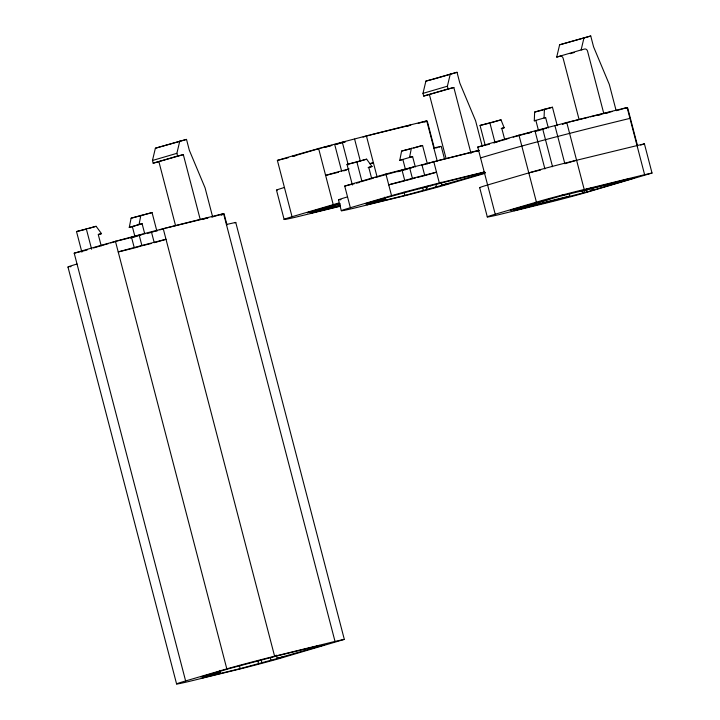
<?xml version="1.0" encoding="UTF-8"?>
<svg xmlns="http://www.w3.org/2000/svg" width="720" height="720" viewBox="0 0 720 720"><rect width="100%" height="100%" fill="white"/><g stroke="black" fill="none" stroke-linecap="round" stroke-linejoin="round"><path stroke-width="1.08" d="M538.56 130.788L535.86 120.411L534.294 120.798L534.636 112.068L544.401 109.206L552.456 107.235L557.253 125.64M544.401 109.206L544.059 117.936L545.625 117.549L548.325 127.926M444.321 158.22L441.225 146.313L433.809 147.951M479.736 187.74A57.519 1.206 -14.6 0 1 487.611 184.977L528.804 172.899A31.41 0.657 -14.6 0 1 576.594 160.254L644.409 143.802L643.239 144.279M652.023 173.043L590.076 191.331A33.561 0.702 -14.6 0 1 552.627 201.492L498.933 214.65A57.519 1.206 -14.6 0 1 495.225 214.209L477.738 147.069C527.103 132.282 577.071 119.754 627.129 107.541L644.616 174.69L652.023 173.043L644.409 143.802M144.792 234.045L142.092 223.668L129.258 227.475L131.103 218.196L152.055 212.589L156.852 230.994M139.014 224.613L140.868 215.325M415.305 166.923L412.596 156.546L399.762 160.353L401.616 151.065L422.568 145.467L427.365 163.872M411.381 148.203L409.527 157.491L412.596 156.546M200.25 219.582L183.33 154.638L153.18 163.197L152.469 160.488L155.385 148.212L186.507 139.41L189.324 150.246L205.074 187.857L212.589 216.711M153.18 163.197L177.588 156.042L176.877 153.333L179.793 141.057M471.033 153.531L453.843 87.507L423.684 96.075L422.982 93.366L425.898 81.09L457.02 72.288L459.837 83.115L475.587 120.735L482.265 146.385M423.684 96.075L448.092 88.92L447.39 86.211L450.306 73.935M579.096 119.538L563.148 58.338A2.799 2.304 73.7 0 0 560.205 56.178L556.713 57.078L559.62 44.802L590.742 36L593.568 46.827L609.318 84.447L616.086 110.43M584.028 37.647L581.121 49.923L584.613 49.023A2.799 2.304 73.7 0 1 587.556 51.183L603.774 113.454M332.082 205.659L330.624 207.36L310.797 213.174L340.083 206.001M536.004 202.302L533.817 204.858L513.981 210.672L587.331 191.817L634.005 178.128L559.728 196.335L510.282 210.231L549.783 199.152M586.557 189.117L582.849 192.906L581.886 190.917M235.665 222.507L234.837 222.813M344.304 639.405L283.824 657.243A34.785 0.729 -14.6 0 1 243.027 668.223L189.333 681.39A52.83 1.107 -14.6 0 1 176.598 683.973L67.977 267.03A52.83 1.107 -14.6 0 0 68.805 267.012M340.155 203.553L309.861 212.526L340.389 204.975M374.274 201.744L375.921 201.168M520.794 207.648L513.045 210.024L569.61 196.083L569.556 193.869M129.258 227.475L142.092 223.668M399.762 160.353L402.84 159.408L405.54 169.785M438.921 147.132L440.046 146.781M186.507 139.41L155.385 148.212M152.469 160.488L176.877 153.333M432.612 79.443L457.02 72.288M590.742 36L559.62 44.802M422.982 93.366L447.39 86.211M556.713 57.078L582.381 49.572M570.177 53.685L574.245 52.497M339.777 206.37L295.749 217.161A57.519 1.206 -14.6 0 1 292.041 216.72L277.38 160.407C326.736 145.62 376.704 133.092 426.762 120.879L437.202 160.947M320.337 148.239L292.428 156.42L295.578 155.655M325.485 147.24L331.929 145.35L321.408 147.924M341.262 142.929L345.33 141.732M363.051 137.088L369.198 135.279M406.584 126.369L410.688 125.163M418.221 123.39L426.762 120.879M81.873 252.144L76.518 231.57L96.12 226.296L101.511 233.64L98.586 234.504M88.308 228.591L96.12 226.296M152.055 212.589L131.103 218.196M352.386 185.022L347.022 164.448L366.633 159.174L372.024 166.518L368.118 167.661M485.127 144.945L480.051 125.451L501.003 119.844L504.153 127.737L501.219 128.601M357.849 161.748L366.633 159.174M491.238 122.706L501.003 119.844M543.672 109.809L552.456 107.235M413.775 148.041L422.568 145.467M343.629 170.901L346.491 170.055M370.197 163.701L373.401 162.765A31.41 0.657 -14.6 0 0 369.702 163.656M176.589 683.928A52.83 1.107 -14.6 0 1 185.625 680.949L74.205 253.188C123.57 238.401 173.538 225.873 223.596 213.669L335.016 641.421L344.313 639.342L235.755 222.435M93.555 247.95L108.585 243.549M110.727 242.919L117.171 241.029M130.446 237.951L141.057 234.837M147.159 233.595L153.531 231.732M154.593 231.426L157.707 230.508M159.786 229.896L166.032 228.069M534.294 120.798L545.625 117.549M203.337 219.177L207.504 217.953M211.842 217.107L223.596 213.669M220.95 215.037L224.154 214.092L226.971 224.919M347.535 196.893A52.83 1.107 -14.6 0 0 338.499 199.881L341.307 210.735A52.83 1.107 -14.6 0 1 350.361 207.729L344.718 186.066L385.902 173.997L478.998 150.246M141.003 246.042L134.325 247.995L131.508 237.168M360.846 181.773L373.725 177.993M375.867 177.363L398.214 171.27M493.866 142.776L508.896 138.366M513.189 137.106L531.243 132.273L526.923 133.587M155.322 242.433L166.005 239.301A41.805 0.873 -14.6 0 0 118.215 251.946L133.254 248.265M408.195 168.489L399.267 171.009M397.773 171.756L400.959 170.829M403.083 170.208L408.384 168.651M410.508 168.03L413.685 167.094L409.212 168.192M540.612 129.888L543.663 128.988M421.92 165.231L435.501 161.253M568.539 122.247L562.392 124.047L565.668 123.246M475.929 151.443L479.052 150.525L436.545 160.947M605.925 113.328L609.003 112.428M616.446 110.673L620.721 109.422M621.783 109.107L627.129 107.541M480.564 157.896C529.92 143.109 579.888 130.581 629.946 118.377M406.746 180.315L415.539 177.885M425.835 175.311L436.518 172.179A41.805 0.873 -14.6 0 0 388.728 184.824L404.838 180.873L402.012 170.046M292.041 216.72L333.234 204.642A31.41 0.657 -14.6 0 1 338.598 203.076M350.361 207.729L391.545 195.651A41.805 0.873 -14.6 0 1 439.335 183.006L484.641 171.9M384.615 197.199L385.182 199.368L365.409 203.742C404.865 192.087 444.753 182.016 484.695 172.179L473.247 175.536A62.982 35.757 76.2 0 0 472.347 174.708M385.182 199.368L366.876 204.732L404.91 195.408L448.56 183.537L441.846 185.184L441.063 182.178M441.846 185.184L485.064 172.836M484.767 173.412L448.56 184.023A34.785 0.729 -14.6 0 1 407.754 195.003L354.06 208.17A52.83 1.107 -14.6 0 1 341.325 210.753M576.594 160.254L564.84 163.701L554.967 125.793M640.656 145.044L642.114 144.621M495.225 214.209L536.418 202.14A31.41 0.657 -14.6 0 1 584.208 189.495L644.616 174.69M579.888 191.187L629.559 178.668L622.395 180.774M185.625 680.949L226.818 668.871A41.805 0.873 -14.6 0 1 274.608 656.226L335.016 641.421M219.879 670.41L220.446 672.588L202.14 677.952L240.183 668.628L283.824 656.757L277.119 658.404L276.264 655.146M277.119 658.404L324.405 644.859L308.52 648.756L319.959 645.399L277.452 655.821L229.662 668.466L200.682 676.962L220.446 672.588M435.717 148.05L437.472 147.555M129.717 237.879L143.181 234.216M226.413 224.496L235.71 222.417M425.898 81.09L431.649 79.677M448.092 88.92L453.843 87.507M177.588 156.042L183.33 154.638M370.287 135.018L410.616 125.127M424.242 122.067L427.32 121.311L434.376 148.383M345.456 141.651L335.772 144.324L340.245 143.226M277.38 160.407L288.117 157.779M480.051 125.451L489.204 123.21M534.636 112.068L542.691 110.097M347.022 164.448L356.868 162.036M401.616 151.065L409.752 149.076M76.518 231.57L86.355 229.158M338.499 172.242L325.62 175.401A31.41 0.657 -14.6 0 1 349.101 168.912M569.565 121.95L588.096 117.405M590.274 116.874L612.072 111.528M625.635 108.477L627.687 107.973L637.56 145.872M597.276 115.497L600.543 114.696M546.714 128.097L536.139 130.986L538.821 130.329M493.839 142.83L496.998 142.056M477.738 147.069L489.555 144.171M167.121 227.799L208.539 217.647M221.076 214.848L224.154 214.092M118.242 240.714L128.754 238.131M344.718 186.066L354.384 183.699M356.526 183.168L359.748 182.385M74.205 253.188L87.093 250.029M417.591 177.381L424.764 175.617L421.947 164.79M151.182 243.504L141.957 245.763L139.131 234.936M339.237 203.463L307.098 212.733L317.61 210.159M473.247 175.536L485.298 172.584M528.804 172.899L540.612 170.001M372.024 166.518L368.748 167.292L371.718 178.713M101.511 233.64L98.235 234.423L101.214 245.835M504.153 127.737L501.768 128.295L504.747 139.716M562.221 194.823L564.201 195.237M589.833 188.406L593.433 190.026L591.12 187.587M586.485 188.568L587.331 191.817M566.721 122.355L584.208 189.495M542.664 128.808L552.537 166.716M535.041 131.049L544.914 168.948M518.931 135L536.418 202.14M489.816 122.589L494.892 142.083M479.682 187.632L487.296 216.864M429.435 94.662L446.067 158.517M433.692 161.352L439.335 183.006M426.006 187.056L426.573 189.225A62.982 35.757 76.2 0 1 427.536 186.255M422.649 187.875L423.216 190.044M409.644 167.805L412.461 178.641M404.064 192.159L404.91 195.408M385.902 173.997L391.545 195.651M366.354 135.684L377.073 176.841M354.609 139.131L360.252 160.794M356.787 161.586L361.863 181.08M342.297 142.146L348.228 164.889M334.674 144.387L341.721 171.459M318.564 148.329L333.234 204.642M276.498 190.134L284.112 219.375M158.922 161.793L175.554 225.648M163.188 228.474L274.608 656.226M270.45 658.017L271.017 660.195M151.434 231.912L154.26 242.748M261.279 660.267L261.837 662.445M257.922 661.086L258.489 663.264M132.327 226.53L135.027 236.907M239.328 665.361L240.183 668.628M115.398 241.119L226.818 668.871M86.274 228.708L91.638 249.282M277.155 190.215A57.519 1.206 -14.6 0 1 284.427 187.479M71.01 266.625A52.83 1.107 -14.6 0 1 70.29 266.769M67.986 267.003A52.83 1.107 -14.6 0 1 77.031 264.024M340.974 199.611A52.83 1.107 -14.6 0 1 339.903 199.8M338.76 199.953A52.83 1.107 -14.6 0 1 338.508 199.926M418.878 188.334A62.982 35.757 76.2 0 1 419.328 188.757M384.057 199.638A62.982 35.757 76.2 0 1 384.624 197.847M430.29 185.535A62.982 35.757 76.2 0 1 430.74 185.958M435.744 186.975A62.982 35.757 76.2 0 1 436.707 184.005"/></g></svg>
